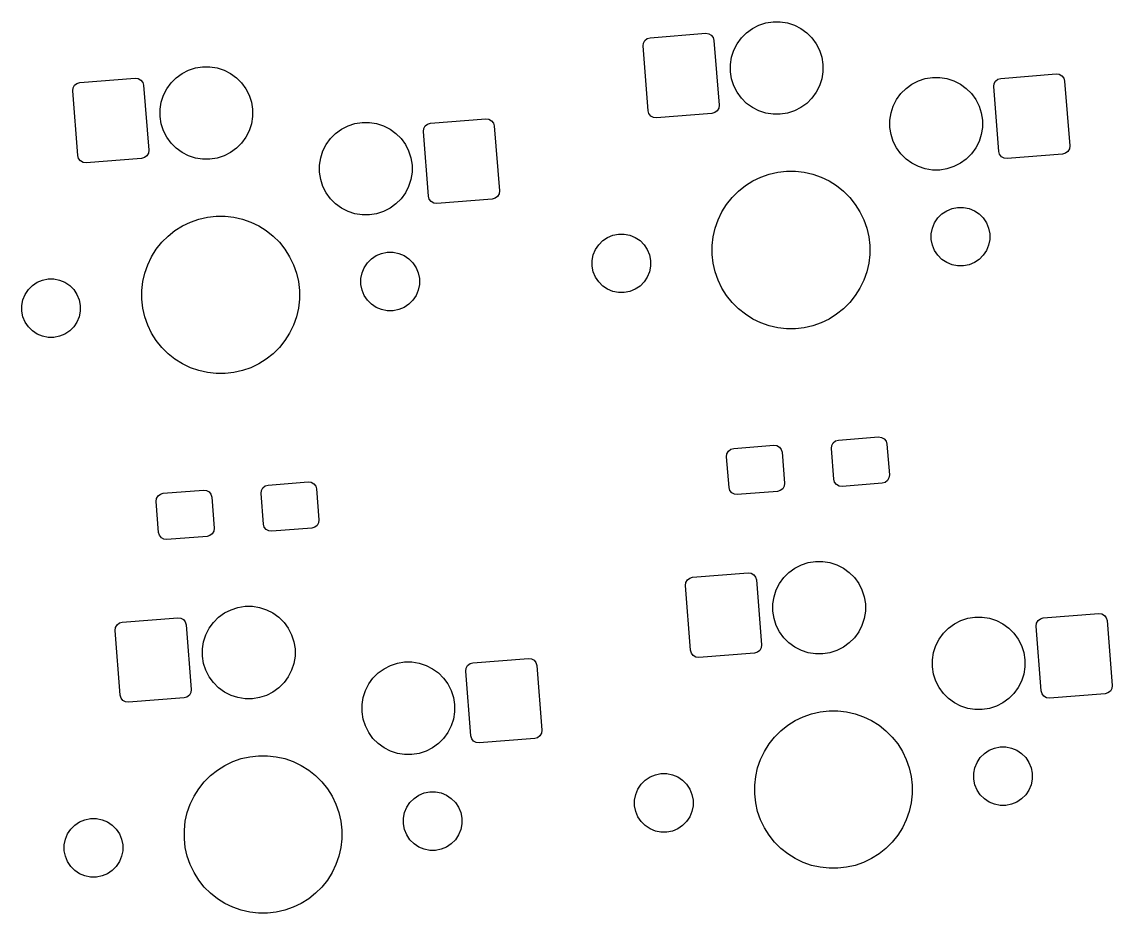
# Model space of a CAD drawing. Extents: x -173 to 103, y -39 to 58.
# Drawn here: x -169.89 to -134.64, y 7.76 to 36.58 of the extents above; entities that cross this region are included whole.
import ezdxf

# ---------------------------------------------------------------- set-up
doc = ezdxf.new("R2010")
doc.units = 0
doc.layers.add('BLACK', color=7, linetype='CONTINUOUS')

msp = doc.modelspace()

# ---------------------------------------------------------------- linework, layer by layer
at = {"layer": 'BLACK', "linetype": 'CONTINUOUS'}
for p, q in [((-146.459656, 36.226243), (-146.269232, 36.364594)), ((-146.269232, 36.364594), (-146.059509, 36.471453)), ((-146.059509, 36.471453), (-145.835652, 36.544189)), ((-145.835652, 36.544189), (-145.603173, 36.58101)), ((-145.603173, 36.58101), (-145.367795, 36.58101)), ((-145.367795, 36.58101), (-145.135316, 36.544189)), ((-145.135316, 36.544189), (-144.911459, 36.471453)), ((-144.911459, 36.471453), (-144.701736, 36.364594)), ((-144.701736, 36.364594), (-144.511312, 36.226243)), ((-149.793299, 35.895815), (-149.745636, 35.980923)), ((-149.745636, 35.980923), (-149.669032, 36.041313)), ((-149.669032, 36.041313), (-149.575149, 36.06779)), ((-149.575149, 36.06779), (-147.780698, 36.209017)), ((-147.780698, 36.209017), (-147.683829, 36.197552)), ((-147.683829, 36.197552), (-147.598721, 36.149889)), ((-147.598721, 36.149889), (-147.538332, 36.073285)), ((-147.538332, 36.073285), (-147.511854, 35.979402)), ((-147.511854, 35.979402), (-147.34709, 33.885876)), ((-146.764444, 35.869382), (-146.626093, 36.059806)), ((-146.626093, 36.059806), (-146.459656, 36.226243)), ((-144.511312, 36.226243), (-144.344875, 36.059806)), ((-144.344875, 36.059806), (-144.206524, 35.869382)), ((-149.804764, 35.798946), (-149.793299, 35.895815)), ((-149.64, 33.70542), (-149.804764, 35.798946)), ((-146.944039, 35.435802), (-146.871303, 35.659659)), ((-146.871303, 35.659659), (-146.764444, 35.869382)), ((-144.206524, 35.869382), (-144.099665, 35.659659)), ((-144.099665, 35.659659), (-144.026929, 35.435802)), ((-146.98086, 35.203323), (-146.944039, 35.435802)), ((-144.026929, 35.435802), (-143.990108, 35.203323)), ((-164.902627, 34.77475), (-164.712203, 34.913101)), ((-164.712203, 34.913101), (-164.50248, 35.01996)), ((-164.50248, 35.01996), (-164.278623, 35.092696)), ((-164.278623, 35.092696), (-164.046144, 35.129517)), ((-164.046144, 35.129517), (-163.810766, 35.129517)), ((-163.810766, 35.129517), (-163.578287, 35.092696)), ((-163.578287, 35.092696), (-163.35443, 35.01996)), ((-163.35443, 35.01996), (-163.144707, 34.913101)), ((-163.144707, 34.913101), (-162.954283, 34.77475)), ((-146.98086, 34.967945), (-146.98086, 35.203323)), ((-146.944039, 34.735466), (-146.98086, 34.967945)), ((-143.990108, 34.967945), (-144.026929, 34.735466)), ((-143.990108, 35.203323), (-143.990108, 34.967945)), ((-168.188607, 34.52943), (-168.112003, 34.58982)), ((-168.112003, 34.58982), (-168.01812, 34.616297)), ((-168.01812, 34.616297), (-166.223669, 34.757524)), ((-166.223669, 34.757524), (-166.1268, 34.746059)), ((-166.1268, 34.746059), (-166.041692, 34.698396)), ((-166.041692, 34.698396), (-165.981303, 34.621792)), ((-165.981303, 34.621792), (-165.954825, 34.527909)), ((-165.207415, 34.417889), (-165.069064, 34.608313)), ((-165.069064, 34.608313), (-164.902627, 34.77475)), ((-162.954283, 34.77475), (-162.787846, 34.608313)), ((-162.787846, 34.608313), (-162.649495, 34.417889)), ((-146.871303, 34.511609), (-146.944039, 34.735466)), ((-144.026929, 34.735466), (-144.099665, 34.511609)), ((-141.302459, 34.425321), (-141.112035, 34.563672)), ((-141.112035, 34.563672), (-140.902312, 34.670531)), ((-140.902312, 34.670531), (-140.678455, 34.743267)), ((-140.678455, 34.743267), (-140.445976, 34.780088)), ((-140.445976, 34.780088), (-140.210598, 34.780088)), ((-140.210598, 34.780088), (-139.978119, 34.743267)), ((-139.978119, 34.743267), (-139.754262, 34.670531)), ((-139.754262, 34.670531), (-139.544539, 34.563672)), ((-139.544539, 34.563672), (-139.354115, 34.425321)), ((-138.46668, 34.48447), (-138.455215, 34.581339)), ((-138.455215, 34.581339), (-138.407552, 34.666447)), ((-138.407552, 34.666447), (-138.330948, 34.726837)), ((-138.330948, 34.726837), (-138.237065, 34.753314)), ((-138.237065, 34.753314), (-136.442614, 34.894541)), ((-136.442614, 34.894541), (-136.345745, 34.883076)), ((-136.345745, 34.883076), (-136.260637, 34.835413)), ((-136.260637, 34.835413), (-136.200248, 34.758809)), ((-136.200248, 34.758809), (-136.17377, 34.664926)), ((-136.17377, 34.664926), (-136.009006, 32.5714)), ((-168.247735, 34.347453), (-168.23627, 34.444322)), ((-168.082971, 32.253927), (-168.247735, 34.347453)), ((-168.23627, 34.444322), (-168.188607, 34.52943)), ((-165.954825, 34.527909), (-165.790061, 32.434383)), ((-165.38701, 33.984309), (-165.314274, 34.208166)), ((-165.314274, 34.208166), (-165.207415, 34.417889)), ((-162.649495, 34.417889), (-162.542636, 34.208166)), ((-162.542636, 34.208166), (-162.4699, 33.984309)), ((-146.764444, 34.301886), (-146.871303, 34.511609)), ((-146.626093, 34.111462), (-146.764444, 34.301886)), ((-144.206524, 34.301886), (-144.344875, 34.111462)), ((-144.099665, 34.511609), (-144.206524, 34.301886)), ((-141.607247, 34.06846), (-141.468896, 34.258884)), ((-141.468896, 34.258884), (-141.302459, 34.425321)), ((-139.354115, 34.425321), (-139.187678, 34.258884)), ((-139.187678, 34.258884), (-139.049327, 34.06846)), ((-138.301916, 32.390944), (-138.46668, 34.48447)), ((-165.423831, 33.75183), (-165.38701, 33.984309)), ((-162.4699, 33.984309), (-162.433079, 33.75183)), ((-147.34709, 33.885876), (-147.358555, 33.789007)), ((-146.459656, 33.945025), (-146.626093, 34.111462)), ((-146.269232, 33.806674), (-146.459656, 33.945025)), ((-144.511312, 33.945025), (-144.701736, 33.806674)), ((-144.344875, 34.111462), (-144.511312, 33.945025)), ((-141.786842, 33.63488), (-141.714106, 33.858737)), ((-141.714106, 33.858737), (-141.607247, 34.06846)), ((-139.049327, 34.06846), (-138.942468, 33.858737)), ((-138.942468, 33.858737), (-138.869732, 33.63488)), ((-165.423831, 33.516452), (-165.423831, 33.75183)), ((-165.38701, 33.283973), (-165.423831, 33.516452)), ((-162.433079, 33.516452), (-162.4699, 33.283973)), ((-162.433079, 33.75183), (-162.433079, 33.516452)), ((-149.613522, 33.611537), (-149.64, 33.70542)), ((-149.553133, 33.534933), (-149.613522, 33.611537)), ((-149.468025, 33.48727), (-149.553133, 33.534933)), ((-147.576705, 33.617032), (-149.371156, 33.475805)), ((-147.482822, 33.643509), (-147.576705, 33.617032)), ((-147.406218, 33.703899), (-147.482822, 33.643509)), ((-147.358555, 33.789007), (-147.406218, 33.703899)), ((-146.059509, 33.699815), (-146.269232, 33.806674)), ((-145.835652, 33.627079), (-146.059509, 33.699815)), ((-145.603173, 33.590258), (-145.835652, 33.627079)), ((-145.367795, 33.590258), (-145.603173, 33.590258)), ((-145.135316, 33.627079), (-145.367795, 33.590258)), ((-144.911459, 33.699815), (-145.135316, 33.627079)), ((-144.701736, 33.806674), (-144.911459, 33.699815)), ((-141.823663, 33.402401), (-141.786842, 33.63488)), ((-138.869732, 33.63488), (-138.832911, 33.402401)), ((-165.314274, 33.060116), (-165.38701, 33.283973)), ((-162.4699, 33.283973), (-162.542636, 33.060116)), ((-159.555006, 33.112179), (-159.345283, 33.219038)), ((-159.345283, 33.219038), (-159.121426, 33.291774)), ((-159.121426, 33.291774), (-158.888947, 33.328595)), ((-158.888947, 33.328595), (-158.653569, 33.328595)), ((-158.653569, 33.328595), (-158.42109, 33.291774)), ((-158.42109, 33.291774), (-158.197233, 33.219038)), ((-158.197233, 33.219038), (-157.98751, 33.112179)), ((-156.898186, 33.129846), (-156.850523, 33.214954)), ((-156.850523, 33.214954), (-156.773919, 33.275344)), ((-156.773919, 33.275344), (-156.680036, 33.301821)), ((-156.680036, 33.301821), (-154.885585, 33.443048)), ((-154.885585, 33.443048), (-154.788716, 33.431583)), ((-154.788716, 33.431583), (-154.703608, 33.38392)), ((-154.703608, 33.38392), (-154.643219, 33.307316)), ((-154.643219, 33.307316), (-154.616741, 33.213433)), ((-154.616741, 33.213433), (-154.451977, 31.119907)), ((-149.371156, 33.475805), (-149.468025, 33.48727)), ((-141.823663, 33.167023), (-141.823663, 33.402401)), ((-141.786842, 32.934544), (-141.823663, 33.167023)), ((-138.832911, 33.167023), (-138.869732, 32.934544)), ((-138.832911, 33.402401), (-138.832911, 33.167023)), ((-165.207415, 32.850393), (-165.314274, 33.060116)), ((-165.069064, 32.659969), (-165.207415, 32.850393)), ((-162.649495, 32.850393), (-162.787846, 32.659969)), ((-162.542636, 33.060116), (-162.649495, 32.850393)), ((-160.050218, 32.616967), (-159.911867, 32.807391)), ((-159.911867, 32.807391), (-159.74543, 32.973828)), ((-159.74543, 32.973828), (-159.555006, 33.112179)), ((-157.98751, 33.112179), (-157.797086, 32.973828)), ((-157.797086, 32.973828), (-157.630649, 32.807391)), ((-157.630649, 32.807391), (-157.492298, 32.616967)), ((-156.909651, 33.032977), (-156.898186, 33.129846)), ((-156.744887, 30.939451), (-156.909651, 33.032977)), ((-141.714106, 32.710687), (-141.786842, 32.934544)), ((-138.869732, 32.934544), (-138.942468, 32.710687)), ((-164.902627, 32.493532), (-165.069064, 32.659969)), ((-164.712203, 32.355181), (-164.902627, 32.493532)), ((-162.954283, 32.493532), (-163.144707, 32.355181)), ((-162.787846, 32.659969), (-162.954283, 32.493532)), ((-160.157077, 32.407244), (-160.050218, 32.616967)), ((-157.492298, 32.616967), (-157.385439, 32.407244)), ((-141.607247, 32.500964), (-141.714106, 32.710687)), ((-141.468896, 32.31054), (-141.607247, 32.500964)), ((-139.049327, 32.500964), (-139.187678, 32.31054)), ((-138.942468, 32.710687), (-139.049327, 32.500964)), ((-136.020471, 32.474531), (-136.068134, 32.389423)), ((-136.009006, 32.5714), (-136.020471, 32.474531)), ((-168.056493, 32.160044), (-168.082971, 32.253927)), ((-167.996104, 32.08344), (-168.056493, 32.160044)), ((-166.019676, 32.165539), (-167.814127, 32.024312)), ((-165.925793, 32.192016), (-166.019676, 32.165539)), ((-165.849189, 32.252406), (-165.925793, 32.192016)), ((-165.801526, 32.337514), (-165.849189, 32.252406)), ((-165.790061, 32.434383), (-165.801526, 32.337514)), ((-164.50248, 32.248322), (-164.712203, 32.355181)), ((-164.278623, 32.175586), (-164.50248, 32.248322)), ((-164.046144, 32.138765), (-164.278623, 32.175586)), ((-163.810766, 32.138765), (-164.046144, 32.138765)), ((-163.578287, 32.175586), (-163.810766, 32.138765)), ((-163.35443, 32.248322), (-163.578287, 32.175586)), ((-163.144707, 32.355181), (-163.35443, 32.248322)), ((-160.266634, 31.950908), (-160.229813, 32.183387)), ((-160.229813, 32.183387), (-160.157077, 32.407244)), ((-157.385439, 32.407244), (-157.312703, 32.183387)), ((-157.312703, 32.183387), (-157.275882, 31.950908)), ((-141.302459, 32.144103), (-141.468896, 32.31054)), ((-141.112035, 32.005752), (-141.302459, 32.144103)), ((-139.354115, 32.144103), (-139.544539, 32.005752)), ((-139.187678, 32.31054), (-139.354115, 32.144103)), ((-138.275438, 32.297061), (-138.301916, 32.390944)), ((-138.215049, 32.220457), (-138.275438, 32.297061)), ((-138.129941, 32.172794), (-138.215049, 32.220457)), ((-138.033072, 32.161329), (-138.129941, 32.172794)), ((-136.238621, 32.302556), (-138.033072, 32.161329)), ((-136.144738, 32.329033), (-136.238621, 32.302556)), ((-136.068134, 32.389423), (-136.144738, 32.329033)), ((-167.910996, 32.035777), (-167.996104, 32.08344)), ((-167.814127, 32.024312), (-167.910996, 32.035777)), ((-160.266634, 31.71553), (-160.266634, 31.950908)), ((-157.275882, 31.950908), (-157.275882, 31.71553)), ((-145.449716, 31.717793), (-145.165555, 31.74981)), ((-145.165555, 31.74981), (-144.879595, 31.74981)), ((-144.879595, 31.74981), (-144.595434, 31.717793)), ((-140.902312, 31.898893), (-141.112035, 32.005752)), ((-140.678455, 31.826157), (-140.902312, 31.898893)), ((-140.445976, 31.789336), (-140.678455, 31.826157)), ((-140.210598, 31.789336), (-140.445976, 31.789336)), ((-139.978119, 31.826157), (-140.210598, 31.789336)), ((-139.754262, 31.898893), (-139.978119, 31.826157)), ((-139.544539, 32.005752), (-139.754262, 31.898893)), ((-160.229813, 31.483051), (-160.266634, 31.71553)), ((-160.157077, 31.259194), (-160.229813, 31.483051)), ((-157.312703, 31.483051), (-157.385439, 31.259194)), ((-157.275882, 31.71553), (-157.312703, 31.483051)), ((-146.498187, 31.283502), (-146.256058, 31.435642)), ((-146.256058, 31.435642), (-145.998418, 31.559715)), ((-145.998418, 31.559715), (-145.728506, 31.654161)), ((-145.728506, 31.654161), (-145.449716, 31.717793)), ((-144.595434, 31.717793), (-144.316644, 31.654161)), ((-144.316644, 31.654161), (-144.046732, 31.559715)), ((-144.046732, 31.559715), (-143.789092, 31.435642)), ((-143.789092, 31.435642), (-143.546963, 31.283502)), ((-160.050218, 31.049471), (-160.157077, 31.259194)), ((-159.911867, 30.859047), (-160.050218, 31.049471)), ((-157.492298, 31.049471), (-157.630649, 30.859047)), ((-157.385439, 31.259194), (-157.492298, 31.049471)), ((-154.451977, 31.119907), (-154.463442, 31.023038)), ((-146.923963, 30.903006), (-146.721759, 31.10521)), ((-146.721759, 31.10521), (-146.498187, 31.283502)), ((-143.546963, 31.283502), (-143.323391, 31.10521)), ((-143.323391, 31.10521), (-143.121187, 30.903006)), ((-159.74543, 30.69261), (-159.911867, 30.859047)), ((-159.555006, 30.554259), (-159.74543, 30.69261)), ((-157.797086, 30.69261), (-157.98751, 30.554259)), ((-157.630649, 30.859047), (-157.797086, 30.69261)), ((-156.718409, 30.845568), (-156.744887, 30.939451)), ((-156.65802, 30.768964), (-156.718409, 30.845568)), ((-156.572912, 30.721301), (-156.65802, 30.768964)), ((-156.476043, 30.709836), (-156.572912, 30.721301)), ((-154.681592, 30.851063), (-156.476043, 30.709836)), ((-154.587709, 30.87754), (-154.681592, 30.851063)), ((-154.511105, 30.93793), (-154.587709, 30.87754)), ((-154.463442, 31.023038), (-154.511105, 30.93793)), ((-147.254395, 30.437305), (-147.102255, 30.679434)), ((-147.102255, 30.679434), (-146.923963, 30.903006)), ((-143.121187, 30.903006), (-142.942895, 30.679434)), ((-142.942895, 30.679434), (-142.790755, 30.437305)), ((-159.345283, 30.4474), (-159.555006, 30.554259)), ((-159.121426, 30.374664), (-159.345283, 30.4474)), ((-158.888947, 30.337843), (-159.121426, 30.374664)), ((-158.653569, 30.337843), (-158.888947, 30.337843)), ((-158.42109, 30.374664), (-158.653569, 30.337843)), ((-158.197233, 30.4474), (-158.42109, 30.374664)), ((-157.98751, 30.554259), (-158.197233, 30.4474)), ((-147.378468, 30.179665), (-147.254395, 30.437305)), ((-142.790755, 30.437305), (-142.666682, 30.179665)), ((-140.27389, 30.238021), (-140.142204, 30.369707)), ((-140.142204, 30.369707), (-139.987357, 30.473172)), ((-139.987357, 30.473172), (-139.8153, 30.54444)), ((-139.8153, 30.54444), (-139.632646, 30.580772)), ((-139.632646, 30.580772), (-139.446414, 30.580772)), ((-139.446414, 30.580772), (-139.26376, 30.54444)), ((-139.26376, 30.54444), (-139.091703, 30.473172)), ((-139.091703, 30.473172), (-138.936856, 30.369707)), ((-138.936856, 30.369707), (-138.80517, 30.238021)), ((-164.941158, 29.832009), (-164.699029, 29.984149)), ((-164.699029, 29.984149), (-164.441389, 30.108222)), ((-164.441389, 30.108222), (-164.171477, 30.202668)), ((-164.171477, 30.202668), (-163.892687, 30.2663)), ((-163.892687, 30.2663), (-163.608526, 30.298317)), ((-163.608526, 30.298317), (-163.322566, 30.298317)), ((-163.322566, 30.298317), (-163.038405, 30.2663)), ((-163.038405, 30.2663), (-162.759615, 30.202668)), ((-162.759615, 30.202668), (-162.489703, 30.108222)), ((-162.489703, 30.108222), (-162.232063, 29.984149)), ((-162.232063, 29.984149), (-161.989934, 29.832009)), ((-147.472914, 29.909753), (-147.378468, 30.179665)), ((-142.666682, 30.179665), (-142.572236, 29.909753)), ((-140.448623, 29.911117), (-140.377355, 30.083174)), ((-140.377355, 30.083174), (-140.27389, 30.238021)), ((-138.80517, 30.238021), (-138.701705, 30.083174)), ((-138.701705, 30.083174), (-138.630437, 29.911117)), ((-165.366934, 29.451513), (-165.16473, 29.653717)), ((-165.16473, 29.653717), (-164.941158, 29.832009)), ((-161.989934, 29.832009), (-161.766362, 29.653717)), ((-161.766362, 29.653717), (-161.564158, 29.451513)), ((-150.953447, 29.610122), (-150.78139, 29.68139)), ((-150.78139, 29.68139), (-150.598736, 29.717722)), ((-150.598736, 29.717722), (-150.412504, 29.717722)), ((-150.412504, 29.717722), (-150.22985, 29.68139)), ((-150.22985, 29.68139), (-150.057793, 29.610122)), ((-147.568563, 29.346802), (-147.536546, 29.630963)), ((-147.536546, 29.630963), (-147.472914, 29.909753)), ((-142.572236, 29.909753), (-142.508604, 29.630963)), ((-142.508604, 29.630963), (-142.476587, 29.346802)), ((-140.484955, 29.728463), (-140.448623, 29.911117)), ((-140.484955, 29.542231), (-140.484955, 29.728463)), ((-138.630437, 29.911117), (-138.594105, 29.728463)), ((-138.594105, 29.728463), (-138.594105, 29.542231)), ((-165.545226, 29.227941), (-165.366934, 29.451513)), ((-161.564158, 29.451513), (-161.385866, 29.227941)), ((-151.343445, 29.220124), (-151.23998, 29.374971)), ((-151.23998, 29.374971), (-151.108294, 29.506657)), ((-151.108294, 29.506657), (-150.953447, 29.610122)), ((-150.057793, 29.610122), (-149.902946, 29.506657)), ((-149.902946, 29.506657), (-149.77126, 29.374971)), ((-149.77126, 29.374971), (-149.667795, 29.220124)), ((-147.568563, 29.060842), (-147.568563, 29.346802)), ((-142.476587, 29.346802), (-142.476587, 29.060842)), ((-140.448623, 29.359577), (-140.484955, 29.542231)), ((-140.377355, 29.18752), (-140.448623, 29.359577)), ((-138.630437, 29.359577), (-138.701705, 29.18752)), ((-138.594105, 29.542231), (-138.630437, 29.359577)), ((-165.821439, 28.728172), (-165.697366, 28.985812)), ((-165.697366, 28.985812), (-165.545226, 29.227941)), ((-161.385866, 29.227941), (-161.233726, 28.985812)), ((-161.233726, 28.985812), (-161.109653, 28.728172)), ((-158.716861, 28.786528), (-158.585175, 28.918214)), ((-158.585175, 28.918214), (-158.430328, 29.021679)), ((-158.430328, 29.021679), (-158.258271, 29.092947)), ((-158.258271, 29.092947), (-158.075617, 29.129279)), ((-158.075617, 29.129279), (-157.889385, 29.129279)), ((-157.889385, 29.129279), (-157.706731, 29.092947)), ((-157.706731, 29.092947), (-157.534674, 29.021679)), ((-157.534674, 29.021679), (-157.379827, 28.918214)), ((-157.379827, 28.918214), (-157.248141, 28.786528)), ((-151.451045, 28.865413), (-151.414713, 29.048067)), ((-151.414713, 29.048067), (-151.343445, 29.220124)), ((-149.667795, 29.220124), (-149.596527, 29.048067)), ((-149.596527, 29.048067), (-149.560195, 28.865413)), ((-147.536546, 28.776681), (-147.568563, 29.060842)), ((-142.476587, 29.060842), (-142.508604, 28.776681)), ((-140.27389, 29.032673), (-140.377355, 29.18752)), ((-140.142204, 28.900987), (-140.27389, 29.032673)), ((-138.80517, 29.032673), (-138.936856, 28.900987)), ((-138.701705, 29.18752), (-138.80517, 29.032673)), ((-165.915885, 28.45826), (-165.821439, 28.728172)), ((-161.109653, 28.728172), (-161.015207, 28.45826)), ((-158.891594, 28.459624), (-158.820326, 28.631681)), ((-158.820326, 28.631681), (-158.716861, 28.786528)), ((-157.248141, 28.786528), (-157.144676, 28.631681)), ((-157.144676, 28.631681), (-157.073408, 28.459624)), ((-151.451045, 28.679181), (-151.451045, 28.865413)), ((-151.414713, 28.496527), (-151.451045, 28.679181)), ((-149.560195, 28.679181), (-149.596527, 28.496527)), ((-149.560195, 28.865413), (-149.560195, 28.679181)), ((-147.472914, 28.497891), (-147.536546, 28.776681)), ((-142.508604, 28.776681), (-142.572236, 28.497891)), ((-139.987357, 28.797522), (-140.142204, 28.900987)), ((-139.8153, 28.726254), (-139.987357, 28.797522)), ((-139.632646, 28.689922), (-139.8153, 28.726254)), ((-139.446414, 28.689922), (-139.632646, 28.689922)), ((-139.26376, 28.726254), (-139.446414, 28.689922)), ((-139.091703, 28.797522), (-139.26376, 28.726254)), ((-138.936856, 28.900987), (-139.091703, 28.797522)), ((-169.396418, 28.158629), (-169.224361, 28.229897)), ((-169.224361, 28.229897), (-169.041707, 28.266229)), ((-169.041707, 28.266229), (-168.855475, 28.266229)), ((-168.855475, 28.266229), (-168.672821, 28.229897)), ((-168.672821, 28.229897), (-168.500764, 28.158629)), ((-165.979517, 28.17947), (-165.915885, 28.45826)), ((-161.015207, 28.45826), (-160.951575, 28.17947)), ((-158.927926, 28.27697), (-158.891594, 28.459624)), ((-158.927926, 28.090738), (-158.927926, 28.27697)), ((-157.073408, 28.459624), (-157.037076, 28.27697)), ((-157.037076, 28.27697), (-157.037076, 28.090738)), ((-151.343445, 28.32447), (-151.414713, 28.496527)), ((-151.23998, 28.169623), (-151.343445, 28.32447)), ((-149.667795, 28.32447), (-149.77126, 28.169623)), ((-149.596527, 28.496527), (-149.667795, 28.32447)), ((-147.378468, 28.227979), (-147.472914, 28.497891)), ((-147.254395, 27.970339), (-147.378468, 28.227979)), ((-142.666682, 28.227979), (-142.790755, 27.970339)), ((-142.572236, 28.497891), (-142.666682, 28.227979)), ((-169.786416, 27.768631), (-169.682951, 27.923478)), ((-169.682951, 27.923478), (-169.551265, 28.055164)), ((-169.551265, 28.055164), (-169.396418, 28.158629)), ((-168.500764, 28.158629), (-168.345917, 28.055164)), ((-168.345917, 28.055164), (-168.214231, 27.923478)), ((-168.214231, 27.923478), (-168.110766, 27.768631)), ((-166.011534, 27.895309), (-165.979517, 28.17947)), ((-166.011534, 27.609349), (-166.011534, 27.895309)), ((-160.951575, 28.17947), (-160.919558, 27.895309)), ((-160.919558, 27.895309), (-160.919558, 27.609349)), ((-158.891594, 27.908084), (-158.927926, 28.090738)), ((-158.820326, 27.736027), (-158.891594, 27.908084)), ((-157.073408, 27.908084), (-157.144676, 27.736027)), ((-157.037076, 28.090738), (-157.073408, 27.908084)), ((-151.108294, 28.037937), (-151.23998, 28.169623)), ((-150.953447, 27.934472), (-151.108294, 28.037937)), ((-150.78139, 27.863204), (-150.953447, 27.934472)), ((-150.598736, 27.826872), (-150.78139, 27.863204)), ((-150.22985, 27.863204), (-150.412504, 27.826872)), ((-150.057793, 27.934472), (-150.22985, 27.863204)), ((-149.902946, 28.037937), (-150.057793, 27.934472)), ((-149.77126, 28.169623), (-149.902946, 28.037937)), ((-147.102255, 27.72821), (-147.254395, 27.970339)), ((-142.790755, 27.970339), (-142.942895, 27.72821)), ((-169.894016, 27.41392), (-169.857684, 27.596574)), ((-169.857684, 27.596574), (-169.786416, 27.768631)), ((-168.110766, 27.768631), (-168.039498, 27.596574)), ((-168.039498, 27.596574), (-168.003166, 27.41392)), ((-165.979517, 27.325188), (-166.011534, 27.609349)), ((-160.919558, 27.609349), (-160.951575, 27.325188)), ((-158.716861, 27.58118), (-158.820326, 27.736027)), ((-158.585175, 27.449494), (-158.716861, 27.58118)), ((-157.248141, 27.58118), (-157.379827, 27.449494)), ((-157.144676, 27.736027), (-157.248141, 27.58118)), ((-150.412504, 27.826872), (-150.598736, 27.826872)), ((-146.923963, 27.504638), (-147.102255, 27.72821)), ((-146.721759, 27.302434), (-146.923963, 27.504638)), ((-143.121187, 27.504638), (-143.323391, 27.302434)), ((-142.942895, 27.72821), (-143.121187, 27.504638)), ((-169.894016, 27.227688), (-169.894016, 27.41392)), ((-169.857684, 27.045034), (-169.894016, 27.227688)), ((-168.003166, 27.227688), (-168.039498, 27.045034)), ((-168.003166, 27.41392), (-168.003166, 27.227688)), ((-165.915885, 27.046398), (-165.979517, 27.325188)), ((-160.951575, 27.325188), (-161.015207, 27.046398)), ((-158.430328, 27.346029), (-158.585175, 27.449494)), ((-158.258271, 27.274761), (-158.430328, 27.346029)), ((-158.075617, 27.238429), (-158.258271, 27.274761)), ((-157.889385, 27.238429), (-158.075617, 27.238429)), ((-157.706731, 27.274761), (-157.889385, 27.238429)), ((-157.534674, 27.346029), (-157.706731, 27.274761)), ((-157.379827, 27.449494), (-157.534674, 27.346029)), ((-146.498187, 27.124142), (-146.721759, 27.302434)), ((-143.323391, 27.302434), (-143.546963, 27.124142)), ((-169.786416, 26.872977), (-169.857684, 27.045034)), ((-169.682951, 26.71813), (-169.786416, 26.872977)), ((-168.110766, 26.872977), (-168.214231, 26.71813)), ((-168.039498, 27.045034), (-168.110766, 26.872977)), ((-165.821439, 26.776486), (-165.915885, 27.046398)), ((-161.015207, 27.046398), (-161.109653, 26.776486)), ((-146.256058, 26.972002), (-146.498187, 27.124142)), ((-145.998418, 26.847929), (-146.256058, 26.972002)), ((-145.728506, 26.753483), (-145.998418, 26.847929)), ((-144.046732, 26.847929), (-144.316644, 26.753483)), ((-143.789092, 26.972002), (-144.046732, 26.847929)), ((-143.546963, 27.124142), (-143.789092, 26.972002)), ((-169.551265, 26.586444), (-169.682951, 26.71813)), ((-169.396418, 26.482979), (-169.551265, 26.586444)), ((-169.224361, 26.411711), (-169.396418, 26.482979)), ((-168.500764, 26.482979), (-168.672821, 26.411711)), ((-168.345917, 26.586444), (-168.500764, 26.482979)), ((-168.214231, 26.71813), (-168.345917, 26.586444)), ((-165.697366, 26.518846), (-165.821439, 26.776486)), ((-165.545226, 26.276717), (-165.697366, 26.518846)), ((-161.233726, 26.518846), (-161.385866, 26.276717)), ((-161.109653, 26.776486), (-161.233726, 26.518846)), ((-145.449716, 26.689851), (-145.728506, 26.753483)), ((-145.165555, 26.657834), (-145.449716, 26.689851)), ((-144.879595, 26.657834), (-145.165555, 26.657834)), ((-144.595434, 26.689851), (-144.879595, 26.657834)), ((-144.316644, 26.753483), (-144.595434, 26.689851)), ((-169.041707, 26.375379), (-169.224361, 26.411711)), ((-168.855475, 26.375379), (-169.041707, 26.375379)), ((-168.672821, 26.411711), (-168.855475, 26.375379)), ((-165.366934, 26.053145), (-165.545226, 26.276717)), ((-161.385866, 26.276717), (-161.564158, 26.053145)), ((-165.16473, 25.850941), (-165.366934, 26.053145)), ((-164.941158, 25.672649), (-165.16473, 25.850941)), ((-161.766362, 25.850941), (-161.989934, 25.672649)), ((-161.564158, 26.053145), (-161.766362, 25.850941)), ((-164.699029, 25.520509), (-164.941158, 25.672649)), ((-164.441389, 25.396436), (-164.699029, 25.520509)), ((-164.171477, 25.30199), (-164.441389, 25.396436)), ((-162.489703, 25.396436), (-162.759615, 25.30199)), ((-162.232063, 25.520509), (-162.489703, 25.396436)), ((-161.989934, 25.672649), (-162.232063, 25.520509)), ((-163.892687, 25.238358), (-164.171477, 25.30199)), ((-163.608526, 25.206341), (-163.892687, 25.238358)), ((-163.322566, 25.206341), (-163.608526, 25.206341)), ((-163.038405, 25.238358), (-163.322566, 25.206341)), ((-162.759615, 25.30199), (-163.038405, 25.238358)), ((-143.703592, 22.883496), (-143.65593, 22.968604)), ((-143.65593, 22.968604), (-143.579326, 23.028993)), ((-143.579326, 23.028993), (-143.485443, 23.055471)), ((-143.485443, 23.055471), (-142.18945, 23.157467)), ((-142.18945, 23.157467), (-142.092581, 23.146002)), ((-142.092581, 23.146002), (-142.007473, 23.09834)), ((-142.007473, 23.09834), (-141.947084, 23.021736)), ((-141.947084, 23.021736), (-141.920606, 22.927853)), ((-141.920606, 22.927853), (-141.842147, 21.930936)), ((-147.104575, 22.519866), (-147.09311, 22.616736)), ((-147.09311, 22.616736), (-147.045448, 22.701844)), ((-147.045448, 22.701844), (-146.968844, 22.762233)), ((-146.968844, 22.762233), (-146.874961, 22.788711)), ((-146.874961, 22.788711), (-145.578968, 22.890707)), ((-145.578968, 22.890707), (-145.482099, 22.879242)), ((-145.482099, 22.879242), (-145.396991, 22.83158)), ((-145.396991, 22.83158), (-145.336602, 22.754976)), ((-145.336602, 22.754976), (-145.310124, 22.661093)), ((-145.310124, 22.661093), (-145.231665, 21.664176)), ((-143.715057, 22.786626), (-143.703592, 22.883496)), ((-143.636598, 21.789709), (-143.715057, 22.786626)), ((-147.026116, 21.522949), (-147.104575, 22.519866)), ((-141.842147, 21.930936), (-141.853612, 21.834066)), ((-162.146563, 21.432002), (-162.098901, 21.51711)), ((-162.098901, 21.51711), (-162.022297, 21.577499)), ((-162.022297, 21.577499), (-161.928414, 21.603977)), ((-161.928414, 21.603977), (-160.632421, 21.705973)), ((-160.632421, 21.705973), (-160.535552, 21.694508)), ((-160.535552, 21.694508), (-160.450444, 21.646846)), ((-160.450444, 21.646846), (-160.390055, 21.570242)), ((-160.390055, 21.570242), (-160.363577, 21.476359)), ((-146.999638, 21.429066), (-147.026116, 21.522949)), ((-145.24313, 21.567306), (-145.290792, 21.482198)), ((-145.231665, 21.664176), (-145.24313, 21.567306)), ((-143.61012, 21.695826), (-143.636598, 21.789709)), ((-143.549731, 21.619222), (-143.61012, 21.695826)), ((-143.464623, 21.57156), (-143.549731, 21.619222)), ((-143.367754, 21.560095), (-143.464623, 21.57156)), ((-142.071761, 21.662091), (-143.367754, 21.560095)), ((-141.977878, 21.688569), (-142.071761, 21.662091)), ((-141.901274, 21.748958), (-141.977878, 21.688569)), ((-141.853612, 21.834066), (-141.901274, 21.748958)), ((-165.547546, 21.068372), (-165.536081, 21.165242)), ((-165.536081, 21.165242), (-165.488419, 21.25035)), ((-165.488419, 21.25035), (-165.411815, 21.310739)), ((-165.411815, 21.310739), (-165.317932, 21.337217)), ((-165.317932, 21.337217), (-164.021939, 21.439213)), ((-164.021939, 21.439213), (-163.92507, 21.427748)), ((-163.92507, 21.427748), (-163.839962, 21.380086)), ((-163.839962, 21.380086), (-163.779573, 21.303482)), ((-163.779573, 21.303482), (-163.753095, 21.209599)), ((-163.753095, 21.209599), (-163.674636, 20.212682)), ((-162.158028, 21.335132), (-162.146563, 21.432002)), ((-162.079569, 20.338215), (-162.158028, 21.335132)), ((-160.363577, 21.476359), (-160.285118, 20.479442)), ((-146.939249, 21.352462), (-146.999638, 21.429066)), ((-146.854141, 21.3048), (-146.939249, 21.352462)), ((-146.757272, 21.293335), (-146.854141, 21.3048)), ((-145.461279, 21.395331), (-146.757272, 21.293335)), ((-145.367396, 21.421809), (-145.461279, 21.395331)), ((-145.290792, 21.482198), (-145.367396, 21.421809)), ((-165.469087, 20.071455), (-165.547546, 21.068372)), ((-160.285118, 20.479442), (-160.296583, 20.382572)), ((-163.686101, 20.115812), (-163.733763, 20.030704)), ((-163.674636, 20.212682), (-163.686101, 20.115812)), ((-162.053091, 20.244332), (-162.079569, 20.338215)), ((-161.992702, 20.167728), (-162.053091, 20.244332)), ((-161.907594, 20.120066), (-161.992702, 20.167728)), ((-161.810725, 20.108601), (-161.907594, 20.120066)), ((-160.514732, 20.210597), (-161.810725, 20.108601)), ((-160.420849, 20.237075), (-160.514732, 20.210597)), ((-160.344245, 20.297464), (-160.420849, 20.237075)), ((-160.296583, 20.382572), (-160.344245, 20.297464)), ((-165.442609, 19.977572), (-165.469087, 20.071455)), ((-165.38222, 19.900968), (-165.442609, 19.977572)), ((-165.297112, 19.853306), (-165.38222, 19.900968)), ((-165.200243, 19.841841), (-165.297112, 19.853306)), ((-163.90425, 19.943837), (-165.200243, 19.841841)), ((-163.810367, 19.970315), (-163.90425, 19.943837)), ((-163.733763, 20.030704), (-163.810367, 19.970315)), ((-144.686475, 19.0254), (-144.462618, 19.098136)), ((-144.462618, 19.098136), (-144.230139, 19.134957)), ((-144.230139, 19.134957), (-143.994761, 19.134957)), ((-143.994761, 19.134957), (-143.762282, 19.098136)), ((-143.762282, 19.098136), (-143.538425, 19.0254)), ((-148.202115, 18.621737), (-146.407664, 18.762964)), ((-146.407664, 18.762964), (-146.310795, 18.751499)), ((-146.310795, 18.751499), (-146.225687, 18.703836)), ((-146.225687, 18.703836), (-146.165298, 18.627232)), ((-145.253059, 18.613753), (-145.086622, 18.78019)), ((-145.086622, 18.78019), (-144.896198, 18.918541)), ((-144.896198, 18.918541), (-144.686475, 19.0254)), ((-143.538425, 19.0254), (-143.328702, 18.918541)), ((-143.328702, 18.918541), (-143.138278, 18.78019)), ((-143.138278, 18.78019), (-142.971841, 18.613753)), ((-148.43173, 18.352893), (-148.420265, 18.449762)), ((-148.266966, 16.259367), (-148.43173, 18.352893)), ((-148.420265, 18.449762), (-148.372602, 18.53487)), ((-148.372602, 18.53487), (-148.295998, 18.59526)), ((-148.295998, 18.59526), (-148.202115, 18.621737)), ((-146.165298, 18.627232), (-146.13882, 18.533349)), ((-146.13882, 18.533349), (-145.974056, 16.439823)), ((-145.498269, 18.213606), (-145.39141, 18.423329)), ((-145.39141, 18.423329), (-145.253059, 18.613753)), ((-142.971841, 18.613753), (-142.83349, 18.423329)), ((-142.83349, 18.423329), (-142.726631, 18.213606)), ((-145.607826, 17.75727), (-145.571005, 17.989749)), ((-145.571005, 17.989749), (-145.498269, 18.213606)), ((-142.726631, 18.213606), (-142.653895, 17.989749)), ((-142.653895, 17.989749), (-142.617074, 17.75727)), ((-163.129446, 17.573907), (-162.905589, 17.646643)), ((-162.905589, 17.646643), (-162.67311, 17.683464)), ((-162.67311, 17.683464), (-162.437732, 17.683464)), ((-162.437732, 17.683464), (-162.205253, 17.646643)), ((-162.205253, 17.646643), (-161.981396, 17.573907)), ((-145.607826, 17.521892), (-145.607826, 17.75727)), ((-142.617074, 17.75727), (-142.617074, 17.521892)), ((-166.645086, 17.170244), (-164.850635, 17.311471)), ((-164.850635, 17.311471), (-164.753766, 17.300006)), ((-164.753766, 17.300006), (-164.668658, 17.252343)), ((-163.69603, 17.16226), (-163.529593, 17.328697)), ((-163.529593, 17.328697), (-163.339169, 17.467048)), ((-163.339169, 17.467048), (-163.129446, 17.573907)), ((-161.981396, 17.573907), (-161.771673, 17.467048)), ((-161.771673, 17.467048), (-161.581249, 17.328697)), ((-161.581249, 17.328697), (-161.414812, 17.16226)), ((-145.571005, 17.289413), (-145.607826, 17.521892)), ((-145.498269, 17.065556), (-145.571005, 17.289413)), ((-142.653895, 17.289413), (-142.726631, 17.065556)), ((-142.617074, 17.521892), (-142.653895, 17.289413)), ((-139.529278, 17.224478), (-139.305421, 17.297214)), ((-139.305421, 17.297214), (-139.072942, 17.334035)), ((-139.072942, 17.334035), (-138.837564, 17.334035)), ((-138.837564, 17.334035), (-138.605085, 17.297214)), ((-138.605085, 17.297214), (-138.381228, 17.224478)), ((-137.034518, 17.220394), (-136.957914, 17.280784)), ((-136.957914, 17.280784), (-136.864031, 17.307261)), ((-136.864031, 17.307261), (-135.06958, 17.448488)), ((-135.06958, 17.448488), (-134.972711, 17.437023)), ((-134.972711, 17.437023), (-134.887603, 17.38936)), ((-134.887603, 17.38936), (-134.827214, 17.312756)), ((-134.827214, 17.312756), (-134.800736, 17.218873)), ((-166.874701, 16.9014), (-166.863236, 16.998269)), ((-166.863236, 16.998269), (-166.815573, 17.083377)), ((-166.815573, 17.083377), (-166.738969, 17.143767)), ((-166.738969, 17.143767), (-166.645086, 17.170244)), ((-164.668658, 17.252343), (-164.608269, 17.175739)), ((-164.608269, 17.175739), (-164.581791, 17.081856)), ((-164.581791, 17.081856), (-164.417027, 14.98833)), ((-163.94124, 16.762113), (-163.834381, 16.971836)), ((-163.834381, 16.971836), (-163.69603, 17.16226)), ((-161.414812, 17.16226), (-161.276461, 16.971836)), ((-161.276461, 16.971836), (-161.169602, 16.762113)), ((-145.39141, 16.855833), (-145.498269, 17.065556)), ((-142.726631, 17.065556), (-142.83349, 16.855833)), ((-140.095862, 16.812831), (-139.929425, 16.979268)), ((-139.929425, 16.979268), (-139.739001, 17.117619)), ((-139.739001, 17.117619), (-139.529278, 17.224478)), ((-138.381228, 17.224478), (-138.171505, 17.117619)), ((-138.171505, 17.117619), (-137.981081, 16.979268)), ((-137.981081, 16.979268), (-137.814644, 16.812831)), ((-137.093646, 17.038417), (-137.082181, 17.135286)), ((-136.928882, 14.944891), (-137.093646, 17.038417)), ((-137.082181, 17.135286), (-137.034518, 17.220394)), ((-134.800736, 17.218873), (-134.635972, 15.125347)), ((-166.709937, 14.807874), (-166.874701, 16.9014)), ((-164.013976, 16.538256), (-163.94124, 16.762113)), ((-161.169602, 16.762113), (-161.096866, 16.538256)), ((-145.253059, 16.665409), (-145.39141, 16.855833)), ((-145.086622, 16.498972), (-145.253059, 16.665409)), ((-142.971841, 16.665409), (-143.138278, 16.498972)), ((-142.83349, 16.855833), (-142.971841, 16.665409)), ((-140.341072, 16.412684), (-140.234213, 16.622407)), ((-140.234213, 16.622407), (-140.095862, 16.812831)), ((-137.814644, 16.812831), (-137.676293, 16.622407)), ((-137.676293, 16.622407), (-137.569434, 16.412684)), ((-164.050797, 16.305777), (-164.013976, 16.538256)), ((-164.050797, 16.070399), (-164.050797, 16.305777)), ((-161.096866, 16.538256), (-161.060045, 16.305777)), ((-161.060045, 16.305777), (-161.060045, 16.070399)), ((-148.240488, 16.165484), (-148.266966, 16.259367)), ((-146.033184, 16.257846), (-146.109788, 16.197456)), ((-145.985521, 16.342954), (-146.033184, 16.257846)), ((-145.974056, 16.439823), (-145.985521, 16.342954)), ((-144.896198, 16.360621), (-145.086622, 16.498972)), ((-144.686475, 16.253762), (-144.896198, 16.360621)), ((-144.462618, 16.181026), (-144.686475, 16.253762)), ((-143.538425, 16.253762), (-143.762282, 16.181026)), ((-143.328702, 16.360621), (-143.538425, 16.253762)), ((-143.138278, 16.498972), (-143.328702, 16.360621)), ((-140.413808, 16.188827), (-140.341072, 16.412684)), ((-137.569434, 16.412684), (-137.496698, 16.188827)), ((-164.013976, 15.83792), (-164.050797, 16.070399)), ((-161.060045, 16.070399), (-161.096866, 15.83792)), ((-157.748392, 15.845721), (-157.515913, 15.882542)), ((-157.515913, 15.882542), (-157.280535, 15.882542)), ((-157.280535, 15.882542), (-157.048056, 15.845721)), ((-155.307002, 15.855768), (-153.512551, 15.996995)), ((-153.512551, 15.996995), (-153.415682, 15.98553)), ((-153.415682, 15.98553), (-153.330574, 15.937867)), ((-153.330574, 15.937867), (-153.270185, 15.861263)), ((-148.180099, 16.08888), (-148.240488, 16.165484)), ((-148.094991, 16.041217), (-148.180099, 16.08888)), ((-147.998122, 16.029752), (-148.094991, 16.041217)), ((-146.203671, 16.170979), (-147.998122, 16.029752)), ((-146.109788, 16.197456), (-146.203671, 16.170979)), ((-144.230139, 16.144205), (-144.462618, 16.181026)), ((-143.994761, 16.144205), (-144.230139, 16.144205)), ((-143.762282, 16.181026), (-143.994761, 16.144205)), ((-140.450629, 15.956348), (-140.413808, 16.188827)), ((-140.450629, 15.72097), (-140.450629, 15.956348)), ((-137.496698, 16.188827), (-137.459877, 15.956348)), ((-137.459877, 15.956348), (-137.459877, 15.72097)), ((-163.94124, 15.614063), (-164.013976, 15.83792)), ((-163.834381, 15.40434), (-163.94124, 15.614063)), ((-161.169602, 15.614063), (-161.276461, 15.40434)), ((-161.096866, 15.83792), (-161.169602, 15.614063)), ((-158.538833, 15.361338), (-158.372396, 15.527775)), ((-158.372396, 15.527775), (-158.181972, 15.666126)), ((-158.181972, 15.666126), (-157.972249, 15.772985)), ((-157.972249, 15.772985), (-157.748392, 15.845721)), ((-157.048056, 15.845721), (-156.824199, 15.772985)), ((-156.824199, 15.772985), (-156.614476, 15.666126)), ((-156.614476, 15.666126), (-156.424052, 15.527775)), ((-156.424052, 15.527775), (-156.257615, 15.361338)), ((-155.536617, 15.586924), (-155.525152, 15.683793)), ((-155.371853, 13.493398), (-155.536617, 15.586924)), ((-155.525152, 15.683793), (-155.477489, 15.768901)), ((-155.477489, 15.768901), (-155.400885, 15.829291)), ((-155.400885, 15.829291), (-155.307002, 15.855768)), ((-153.270185, 15.861263), (-153.243707, 15.76738)), ((-153.243707, 15.76738), (-153.078943, 13.673854)), ((-140.413808, 15.488491), (-140.450629, 15.72097)), ((-137.459877, 15.72097), (-137.496698, 15.488491)), ((-163.69603, 15.213916), (-163.834381, 15.40434)), ((-163.529593, 15.047479), (-163.69603, 15.213916)), ((-161.414812, 15.213916), (-161.581249, 15.047479)), ((-161.276461, 15.40434), (-161.414812, 15.213916)), ((-158.784043, 14.961191), (-158.677184, 15.170914)), ((-158.677184, 15.170914), (-158.538833, 15.361338)), ((-156.257615, 15.361338), (-156.119264, 15.170914)), ((-156.119264, 15.170914), (-156.012405, 14.961191)), ((-140.341072, 15.264634), (-140.413808, 15.488491)), ((-140.234213, 15.054911), (-140.341072, 15.264634)), ((-137.569434, 15.264634), (-137.676293, 15.054911)), ((-137.496698, 15.488491), (-137.569434, 15.264634)), ((-164.428492, 14.891461), (-164.476155, 14.806353)), ((-164.417027, 14.98833), (-164.428492, 14.891461)), ((-163.339169, 14.909128), (-163.529593, 15.047479)), ((-163.129446, 14.802269), (-163.339169, 14.909128)), ((-161.771673, 14.909128), (-161.981396, 14.802269)), ((-161.581249, 15.047479), (-161.771673, 14.909128)), ((-158.856779, 14.737334), (-158.784043, 14.961191)), ((-156.012405, 14.961191), (-155.939669, 14.737334)), ((-140.095862, 14.864487), (-140.234213, 15.054911)), ((-139.929425, 14.69805), (-140.095862, 14.864487)), ((-137.814644, 14.864487), (-137.981081, 14.69805)), ((-137.676293, 15.054911), (-137.814644, 14.864487)), ((-136.902404, 14.851008), (-136.928882, 14.944891)), ((-136.842015, 14.774404), (-136.902404, 14.851008)), ((-134.865587, 14.856503), (-136.660038, 14.715276)), ((-134.771704, 14.88298), (-134.865587, 14.856503)), ((-134.6951, 14.94337), (-134.771704, 14.88298)), ((-134.647437, 15.028478), (-134.6951, 14.94337)), ((-134.635972, 15.125347), (-134.647437, 15.028478)), ((-166.683459, 14.713991), (-166.709937, 14.807874)), ((-166.62307, 14.637387), (-166.683459, 14.713991)), ((-166.537962, 14.589724), (-166.62307, 14.637387)), ((-166.441093, 14.578259), (-166.537962, 14.589724)), ((-164.646642, 14.719486), (-166.441093, 14.578259)), ((-164.552759, 14.745963), (-164.646642, 14.719486)), ((-164.476155, 14.806353), (-164.552759, 14.745963)), ((-162.905589, 14.729533), (-163.129446, 14.802269)), ((-162.67311, 14.692712), (-162.905589, 14.729533)), ((-162.437732, 14.692712), (-162.67311, 14.692712)), ((-162.205253, 14.729533), (-162.437732, 14.692712)), ((-161.981396, 14.802269), (-162.205253, 14.729533)), ((-158.8936, 14.504855), (-158.856779, 14.737334)), ((-158.8936, 14.269477), (-158.8936, 14.504855)), ((-155.939669, 14.737334), (-155.902848, 14.504855)), ((-155.902848, 14.504855), (-155.902848, 14.269477)), ((-139.739001, 14.559699), (-139.929425, 14.69805)), ((-139.529278, 14.45284), (-139.739001, 14.559699)), ((-138.171505, 14.559699), (-138.381228, 14.45284)), ((-137.981081, 14.69805), (-138.171505, 14.559699)), ((-136.756907, 14.726741), (-136.842015, 14.774404)), ((-136.660038, 14.715276), (-136.756907, 14.726741)), ((-158.856779, 14.036998), (-158.8936, 14.269477)), ((-155.902848, 14.269477), (-155.939669, 14.036998)), ((-144.883024, 13.989589), (-144.625384, 14.113662)), ((-144.625384, 14.113662), (-144.355472, 14.208108)), ((-144.355472, 14.208108), (-144.076682, 14.27174)), ((-144.076682, 14.27174), (-143.792521, 14.303757)), ((-143.792521, 14.303757), (-143.506561, 14.303757)), ((-143.506561, 14.303757), (-143.2224, 14.27174)), ((-143.2224, 14.27174), (-142.94361, 14.208108)), ((-142.94361, 14.208108), (-142.673698, 14.113662)), ((-142.673698, 14.113662), (-142.416058, 13.989589)), ((-139.305421, 14.380104), (-139.529278, 14.45284)), ((-139.072942, 14.343283), (-139.305421, 14.380104)), ((-138.837564, 14.343283), (-139.072942, 14.343283)), ((-138.605085, 14.380104), (-138.837564, 14.343283)), ((-138.381228, 14.45284), (-138.605085, 14.380104)), ((-158.784043, 13.813141), (-158.856779, 14.036998)), ((-158.677184, 13.603418), (-158.784043, 13.813141)), ((-156.012405, 13.813141), (-156.119264, 13.603418)), ((-155.939669, 14.036998), (-156.012405, 13.813141)), ((-145.348725, 13.659157), (-145.125153, 13.837449)), ((-145.125153, 13.837449), (-144.883024, 13.989589)), ((-142.416058, 13.989589), (-142.173929, 13.837449)), ((-142.173929, 13.837449), (-141.950357, 13.659157)), ((-158.538833, 13.412994), (-158.677184, 13.603418)), ((-158.372396, 13.246557), (-158.538833, 13.412994)), ((-156.257615, 13.412994), (-156.424052, 13.246557)), ((-156.119264, 13.603418), (-156.257615, 13.412994)), ((-155.345375, 13.399515), (-155.371853, 13.493398)), ((-155.284986, 13.322911), (-155.345375, 13.399515)), ((-153.308558, 13.40501), (-155.103009, 13.263783)), ((-153.214675, 13.431487), (-153.308558, 13.40501)), ((-153.138071, 13.491877), (-153.214675, 13.431487)), ((-153.090408, 13.576985), (-153.138071, 13.491877)), ((-153.078943, 13.673854), (-153.090408, 13.576985)), ((-145.729221, 13.233381), (-145.550929, 13.456953)), ((-145.550929, 13.456953), (-145.348725, 13.659157)), ((-141.950357, 13.659157), (-141.748153, 13.456953)), ((-141.748153, 13.456953), (-141.569861, 13.233381)), ((-158.181972, 13.108206), (-158.372396, 13.246557)), ((-157.972249, 13.001347), (-158.181972, 13.108206)), ((-156.614476, 13.108206), (-156.824199, 13.001347)), ((-156.424052, 13.246557), (-156.614476, 13.108206)), ((-155.199878, 13.275248), (-155.284986, 13.322911)), ((-155.103009, 13.263783), (-155.199878, 13.275248)), ((-145.881361, 12.991252), (-145.729221, 13.233381)), ((-141.569861, 13.233381), (-141.417721, 12.991252)), ((-138.614323, 13.027119), (-138.442266, 13.098387)), ((-138.442266, 13.098387), (-138.259612, 13.134719)), ((-138.259612, 13.134719), (-138.07338, 13.134719)), ((-138.07338, 13.134719), (-137.890726, 13.098387)), ((-137.890726, 13.098387), (-137.718669, 13.027119)), ((-163.068355, 12.662169), (-162.798443, 12.756615)), ((-162.798443, 12.756615), (-162.519653, 12.820247)), ((-162.519653, 12.820247), (-162.235492, 12.852264)), ((-162.235492, 12.852264), (-161.949532, 12.852264)), ((-161.949532, 12.852264), (-161.665371, 12.820247)), ((-161.665371, 12.820247), (-161.386581, 12.756615)), ((-161.386581, 12.756615), (-161.116669, 12.662169)), ((-157.748392, 12.928611), (-157.972249, 13.001347)), ((-157.515913, 12.89179), (-157.748392, 12.928611)), ((-157.280535, 12.89179), (-157.515913, 12.89179)), ((-157.048056, 12.928611), (-157.280535, 12.89179)), ((-156.824199, 13.001347), (-157.048056, 12.928611)), ((-146.09988, 12.4637), (-146.005434, 12.733612)), ((-146.005434, 12.733612), (-145.881361, 12.991252)), ((-141.417721, 12.991252), (-141.293648, 12.733612)), ((-141.293648, 12.733612), (-141.199202, 12.4637)), ((-139.004321, 12.637121), (-138.900856, 12.791968)), ((-138.900856, 12.791968), (-138.76917, 12.923654)), ((-138.76917, 12.923654), (-138.614323, 13.027119)), ((-137.718669, 13.027119), (-137.563822, 12.923654)), ((-137.563822, 12.923654), (-137.432136, 12.791968)), ((-137.432136, 12.791968), (-137.328671, 12.637121)), ((-163.791696, 12.207664), (-163.568124, 12.385956)), ((-163.568124, 12.385956), (-163.325995, 12.538096)), ((-163.325995, 12.538096), (-163.068355, 12.662169)), ((-161.116669, 12.662169), (-160.859029, 12.538096)), ((-160.859029, 12.538096), (-160.6169, 12.385956)), ((-160.6169, 12.385956), (-160.393328, 12.207664)), ((-146.163512, 12.18491), (-146.09988, 12.4637)), ((-141.199202, 12.4637), (-141.13557, 12.18491)), ((-139.111921, 12.28241), (-139.075589, 12.465064)), ((-139.075589, 12.465064), (-139.004321, 12.637121)), ((-137.328671, 12.637121), (-137.257403, 12.465064)), ((-137.257403, 12.465064), (-137.221071, 12.28241)), ((-164.172192, 11.781888), (-163.9939, 12.00546)), ((-163.9939, 12.00546), (-163.791696, 12.207664)), ((-160.393328, 12.207664), (-160.191124, 12.00546)), ((-160.191124, 12.00546), (-160.012832, 11.781888)), ((-149.866946, 11.928918), (-149.73526, 12.060604)), ((-149.73526, 12.060604), (-149.580413, 12.164069)), ((-149.580413, 12.164069), (-149.408356, 12.235337)), ((-149.408356, 12.235337), (-149.225702, 12.271669)), ((-149.225702, 12.271669), (-149.03947, 12.271669)), ((-149.03947, 12.271669), (-148.856816, 12.235337)), ((-148.856816, 12.235337), (-148.684759, 12.164069)), ((-148.684759, 12.164069), (-148.529912, 12.060604)), ((-148.529912, 12.060604), (-148.398226, 11.928918)), ((-146.195529, 11.900749), (-146.163512, 12.18491)), ((-141.13557, 12.18491), (-141.103553, 11.900749)), ((-139.111921, 12.096178), (-139.111921, 12.28241)), ((-139.075589, 11.913524), (-139.111921, 12.096178)), ((-137.221071, 12.096178), (-137.257403, 11.913524)), ((-137.221071, 12.28241), (-137.221071, 12.096178)), ((-164.324332, 11.539759), (-164.172192, 11.781888)), ((-160.012832, 11.781888), (-159.860692, 11.539759)), ((-157.057294, 11.575626), (-156.885237, 11.646894)), ((-156.885237, 11.646894), (-156.702583, 11.683226)), ((-156.702583, 11.683226), (-156.516351, 11.683226)), ((-156.516351, 11.683226), (-156.333697, 11.646894)), ((-156.333697, 11.646894), (-156.16164, 11.575626)), ((-150.041679, 11.602014), (-149.970411, 11.774071)), ((-149.970411, 11.774071), (-149.866946, 11.928918)), ((-148.398226, 11.928918), (-148.294761, 11.774071)), ((-148.294761, 11.774071), (-148.223493, 11.602014)), ((-146.195529, 11.614789), (-146.195529, 11.900749)), ((-141.103553, 11.900749), (-141.103553, 11.614789)), ((-139.004321, 11.741467), (-139.075589, 11.913524)), ((-138.900856, 11.58662), (-139.004321, 11.741467)), ((-137.328671, 11.741467), (-137.432136, 11.58662)), ((-137.257403, 11.913524), (-137.328671, 11.741467)), ((-164.448405, 11.282119), (-164.324332, 11.539759)), ((-159.860692, 11.539759), (-159.736619, 11.282119)), ((-157.447292, 11.185628), (-157.343827, 11.340475)), ((-157.343827, 11.340475), (-157.212141, 11.472161)), ((-157.212141, 11.472161), (-157.057294, 11.575626)), ((-156.16164, 11.575626), (-156.006793, 11.472161)), ((-156.006793, 11.472161), (-155.875107, 11.340475)), ((-155.875107, 11.340475), (-155.771642, 11.185628)), ((-150.078011, 11.41936), (-150.041679, 11.602014)), ((-150.078011, 11.233128), (-150.078011, 11.41936)), ((-148.223493, 11.602014), (-148.187161, 11.41936)), ((-148.187161, 11.41936), (-148.187161, 11.233128)), ((-146.163512, 11.330628), (-146.195529, 11.614789)), ((-146.09988, 11.051838), (-146.163512, 11.330628)), ((-141.13557, 11.330628), (-141.199202, 11.051838)), ((-141.103553, 11.614789), (-141.13557, 11.330628)), ((-138.76917, 11.454934), (-138.900856, 11.58662)), ((-138.614323, 11.351469), (-138.76917, 11.454934)), ((-138.442266, 11.280201), (-138.614323, 11.351469)), ((-137.718669, 11.351469), (-137.890726, 11.280201)), ((-137.563822, 11.454934), (-137.718669, 11.351469)), ((-137.432136, 11.58662), (-137.563822, 11.454934)), ((-164.606483, 10.733417), (-164.542851, 11.012207)), ((-164.542851, 11.012207), (-164.448405, 11.282119)), ((-159.736619, 11.282119), (-159.642173, 11.012207)), ((-159.642173, 11.012207), (-159.578541, 10.733417)), ((-157.554892, 10.830917), (-157.51856, 11.013571)), ((-157.51856, 11.013571), (-157.447292, 11.185628)), ((-155.771642, 11.185628), (-155.700374, 11.013571)), ((-155.700374, 11.013571), (-155.664042, 10.830917)), ((-150.041679, 11.050474), (-150.078011, 11.233128)), ((-149.970411, 10.878417), (-150.041679, 11.050474)), ((-148.223493, 11.050474), (-148.294761, 10.878417)), ((-148.187161, 11.233128), (-148.223493, 11.050474)), ((-146.005434, 10.781926), (-146.09988, 11.051838)), ((-141.199202, 11.051838), (-141.293648, 10.781926)), ((-138.259612, 11.243869), (-138.442266, 11.280201)), ((-138.07338, 11.243869), (-138.259612, 11.243869)), ((-137.890726, 11.280201), (-138.07338, 11.243869)), ((-168.309917, 10.477425), (-168.178231, 10.609111)), ((-168.178231, 10.609111), (-168.023384, 10.712576)), ((-168.023384, 10.712576), (-167.851327, 10.783844)), ((-167.851327, 10.783844), (-167.668673, 10.820176)), ((-167.668673, 10.820176), (-167.482441, 10.820176)), ((-167.482441, 10.820176), (-167.299787, 10.783844)), ((-167.299787, 10.783844), (-167.12773, 10.712576)), ((-167.12773, 10.712576), (-166.972883, 10.609111)), ((-166.972883, 10.609111), (-166.841197, 10.477425)), ((-164.6385, 10.449256), (-164.606483, 10.733417)), ((-159.578541, 10.733417), (-159.546524, 10.449256)), ((-157.554892, 10.644685), (-157.554892, 10.830917)), ((-157.51856, 10.462031), (-157.554892, 10.644685)), ((-155.664042, 10.644685), (-155.700374, 10.462031)), ((-155.664042, 10.830917), (-155.664042, 10.644685)), ((-149.866946, 10.72357), (-149.970411, 10.878417)), ((-149.73526, 10.591884), (-149.866946, 10.72357)), ((-149.580413, 10.488419), (-149.73526, 10.591884)), ((-148.529912, 10.591884), (-148.684759, 10.488419)), ((-148.398226, 10.72357), (-148.529912, 10.591884)), ((-148.294761, 10.878417), (-148.398226, 10.72357)), ((-145.881361, 10.524286), (-146.005434, 10.781926)), ((-141.293648, 10.781926), (-141.417721, 10.524286)), ((-168.48465, 10.150521), (-168.413382, 10.322578)), ((-168.413382, 10.322578), (-168.309917, 10.477425)), ((-166.841197, 10.477425), (-166.737732, 10.322578)), ((-166.737732, 10.322578), (-166.666464, 10.150521)), ((-164.6385, 10.163296), (-164.6385, 10.449256)), ((-159.546524, 10.449256), (-159.546524, 10.163296)), ((-157.447292, 10.289974), (-157.51856, 10.462031)), ((-157.343827, 10.135127), (-157.447292, 10.289974)), ((-155.771642, 10.289974), (-155.875107, 10.135127)), ((-155.700374, 10.462031), (-155.771642, 10.289974)), ((-149.408356, 10.417151), (-149.580413, 10.488419)), ((-149.225702, 10.380819), (-149.408356, 10.417151)), ((-149.03947, 10.380819), (-149.225702, 10.380819)), ((-148.856816, 10.417151), (-149.03947, 10.380819)), ((-148.684759, 10.488419), (-148.856816, 10.417151)), ((-145.729221, 10.282157), (-145.881361, 10.524286)), ((-145.550929, 10.058585), (-145.729221, 10.282157)), ((-141.569861, 10.282157), (-141.748153, 10.058585)), ((-141.417721, 10.524286), (-141.569861, 10.282157)), ((-168.520982, 9.967867), (-168.48465, 10.150521)), ((-168.520982, 9.781635), (-168.520982, 9.967867)), ((-166.666464, 10.150521), (-166.630132, 9.967867)), ((-166.630132, 9.967867), (-166.630132, 9.781635)), ((-164.606483, 9.879135), (-164.6385, 10.163296)), ((-164.542851, 9.600345), (-164.606483, 9.879135)), ((-159.578541, 9.879135), (-159.642173, 9.600345)), ((-159.546524, 10.163296), (-159.578541, 9.879135)), ((-157.212141, 10.003441), (-157.343827, 10.135127)), ((-157.057294, 9.899976), (-157.212141, 10.003441)), ((-156.885237, 9.828708), (-157.057294, 9.899976)), ((-156.16164, 9.899976), (-156.333697, 9.828708)), ((-156.006793, 10.003441), (-156.16164, 9.899976)), ((-155.875107, 10.135127), (-156.006793, 10.003441)), ((-145.348725, 9.856381), (-145.550929, 10.058585)), ((-141.748153, 10.058585), (-141.950357, 9.856381)), ((-168.48465, 9.598981), (-168.520982, 9.781635)), ((-168.413382, 9.426924), (-168.48465, 9.598981)), ((-166.666464, 9.598981), (-166.737732, 9.426924)), ((-166.630132, 9.781635), (-166.666464, 9.598981)), ((-164.448405, 9.330433), (-164.542851, 9.600345)), ((-159.642173, 9.600345), (-159.736619, 9.330433)), ((-156.702583, 9.792376), (-156.885237, 9.828708)), ((-156.516351, 9.792376), (-156.702583, 9.792376)), ((-156.333697, 9.828708), (-156.516351, 9.792376)), ((-145.125153, 9.678089), (-145.348725, 9.856381)), ((-144.883024, 9.525949), (-145.125153, 9.678089)), ((-144.625384, 9.401876), (-144.883024, 9.525949)), ((-142.416058, 9.525949), (-142.673698, 9.401876)), ((-142.173929, 9.678089), (-142.416058, 9.525949)), ((-141.950357, 9.856381), (-142.173929, 9.678089)), ((-168.309917, 9.272077), (-168.413382, 9.426924)), ((-168.178231, 9.140391), (-168.309917, 9.272077)), ((-166.841197, 9.272077), (-166.972883, 9.140391)), ((-166.737732, 9.426924), (-166.841197, 9.272077)), ((-164.324332, 9.072793), (-164.448405, 9.330433)), ((-159.736619, 9.330433), (-159.860692, 9.072793)), ((-144.355472, 9.30743), (-144.625384, 9.401876)), ((-144.076682, 9.243798), (-144.355472, 9.30743)), ((-143.792521, 9.211781), (-144.076682, 9.243798)), ((-143.506561, 9.211781), (-143.792521, 9.211781)), ((-143.2224, 9.243798), (-143.506561, 9.211781)), ((-142.94361, 9.30743), (-143.2224, 9.243798)), ((-142.673698, 9.401876), (-142.94361, 9.30743)), ((-168.023384, 9.036926), (-168.178231, 9.140391)), ((-167.851327, 8.965658), (-168.023384, 9.036926)), ((-167.668673, 8.929326), (-167.851327, 8.965658)), ((-167.482441, 8.929326), (-167.668673, 8.929326)), ((-167.299787, 8.965658), (-167.482441, 8.929326)), ((-167.12773, 9.036926), (-167.299787, 8.965658)), ((-166.972883, 9.140391), (-167.12773, 9.036926)), ((-164.172192, 8.830664), (-164.324332, 9.072793)), ((-163.9939, 8.607092), (-164.172192, 8.830664)), ((-160.012832, 8.830664), (-160.191124, 8.607092)), ((-159.860692, 9.072793), (-160.012832, 8.830664)), ((-163.791696, 8.404888), (-163.9939, 8.607092)), ((-160.191124, 8.607092), (-160.393328, 8.404888)), ((-163.568124, 8.226596), (-163.791696, 8.404888)), ((-163.325995, 8.074456), (-163.568124, 8.226596)), ((-160.6169, 8.226596), (-160.859029, 8.074456)), ((-160.393328, 8.404888), (-160.6169, 8.226596)), ((-163.068355, 7.950383), (-163.325995, 8.074456)), ((-162.798443, 7.855937), (-163.068355, 7.950383)), ((-162.519653, 7.792305), (-162.798443, 7.855937)), ((-162.235492, 7.760288), (-162.519653, 7.792305)), ((-161.949532, 7.760288), (-162.235492, 7.760288)), ((-161.665371, 7.792305), (-161.949532, 7.760288)), ((-161.386581, 7.855937), (-161.665371, 7.792305)), ((-161.116669, 7.950383), (-161.386581, 7.855937)), ((-160.859029, 8.074456), (-161.116669, 7.950383))]:
    msp.add_line(p, q, dxfattribs=at)

doc.saveas('drawing.dxf')
